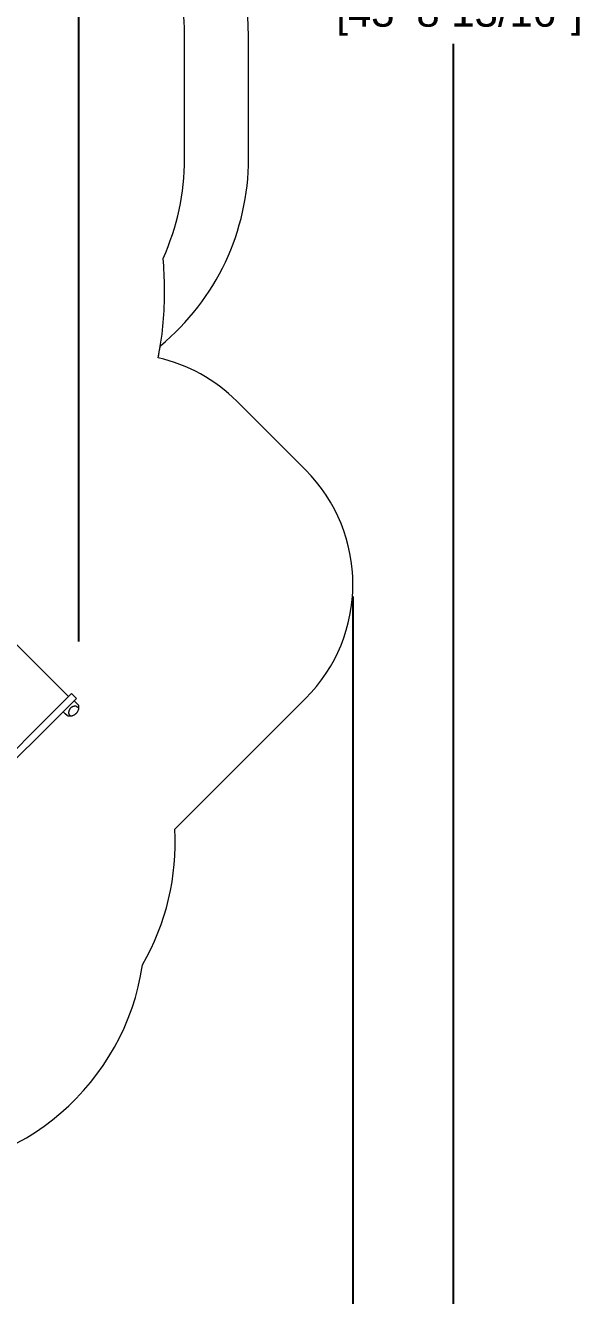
# Model space of a CAD drawing. Extents: x -6675 to 8473, y -8565 to 9458.
# Drawn here: x 5053 to 8473, y -4607 to 3244 of the extents above; entities that cross this region are included whole.
import ezdxf

# ---------------------------------------------------------------- set-up
doc = ezdxf.new("R2010")
doc.units = 0
doc.header["$LTSCALE"] = 5
doc.header["$PDMODE"] = 33
doc.header["$PDSIZE"] = 20
doc.layers.get('0').update_dxf_attribs({"linetype": 'CONTINUOUS'})
doc.layers.get('Defpoints').update_dxf_attribs({"linetype": 'CONTINUOUS'})
for name, color, linetype in [('Lg_area', 4, 'CONTINUOUS'), ('Lg_dim', 7, 'CONTINUOUS'), ('Lg_prod', 40, 'CONTINUOUS')]:
    doc.layers.add(name, color=color, linetype=linetype)
doc.styles.add('LG1', font='arial.ttf', dxfattribs={"height": 185})
doc.dimstyles.new('LG_DIM', dxfattribs={"dimtxt": 185, "dimasz": 120, "dimexe": 50, "dimexo": 1, "dimgap": 50, "dimtad": 0, "dimtih": 1, "dimtoh": 1, "dimdec": 0, "dimrnd": 10, "dimdsep": 46, "dimtxsty": 'LG1', "dimcen": 2.5, "dimclrt": 4, "dimadec": 4, "dimazin": 0, "dimtfac": 1, "dimtdec": 1, "dimtmove": 0, "dimatfit": 3, "dimfxl": 1, "dimtolj": 1, "dimtzin": 0, "dimarcsym": 0})

# ---------------------------------------------------------------- blocks, each defined once
blk = doc.blocks.new('*D4')
at = {"layer": 'Defpoints', "color": 0, "transparency": 16777216}
for p in [(7074.4, -285.1), (-5530, -747.5), (7074.4, -7182.7)]:
    blk.add_point(p, dxfattribs=at)
at = {"layer": 'Lg_dim', "color": 0, "lineweight": -2, "transparency": 16777216}
for p, q in [((7074.4, -286.1), (7074.4, -7232.7)), ((-5530, -748.5), (-5530, -7232.7)), ((-5410, -7182.7), (134.1, -7182.7)), ((6954.4, -7182.7), (1410.3, -7182.7))]:
    blk.add_line(p, q, dxfattribs=at)
at = {"layer": 'Lg_dim', "color": 0, "transparency": 16777216}
for points in [[(-5410, -7162.7), (-5410, -7202.7), (-5530, -7182.7)], [(6954.4, -7162.7), (6954.4, -7202.7), (7074.4, -7182.7)]]:
    blk.add_solid(points, dxfattribs=at)
at = {"layer": 'Lg_dim', "color": 4, "transparency": 16777216, "char_height": 185, "attachment_point": 5, "style": 'LG1'}
for s, insert in [('\\A1;12600 mm', (772.2, -7038.3)), ('\\A1;[41\'-4{\\H1.000000x;\\S5/8;}"]', (772.2, -7476.5))]:
    blk.add_mtext(s, dxfattribs=dict(at, insert=insert))
blk = doc.blocks.new('*D5')
at = {"layer": 'Defpoints', "color": 0, "transparency": 16777216}
for p in [(3900, 7859.7), (-2500, -5459.7), (7695.8, -5459.7)]:
    blk.add_point(p, dxfattribs=at)
at = {"layer": 'Lg_dim', "color": 0, "lineweight": -2, "transparency": 16777216}
for p, q in [((3901, 7859.7), (7745.8, 7859.7)), ((7695.8, 7739.7), (7695.8, 3779.3)), ((7695.8, -5339.7), (7695.8, 3130.7)), ((-2499, -5459.7), (7745.8, -5459.7))]:
    blk.add_line(p, q, dxfattribs=at)
at = {"layer": 'Lg_dim', "color": 0, "transparency": 16777216}
for points in [[(7675.8, 7739.7), (7715.8, 7739.7), (7695.8, 7859.7)], [(7675.8, -5339.7), (7715.8, -5339.7), (7695.8, -5459.7)]]:
    blk.add_solid(points, dxfattribs=at)
at = {"layer": 'Lg_dim', "color": 4, "transparency": 16777216, "insert": (7695.8, 3455), "char_height": 185, "attachment_point": 5, "style": 'LG1'}
blk.add_mtext('\\A1;13320 mm\\P [43\'-8 13/16"]', dxfattribs=at)
blk = doc.blocks.new('*D7')
at = {"layer": 'Defpoints', "color": 0, "transparency": 16777216}
for p in [(5382, 8873.4), (-4227.5, -147.5), (5382, -565)]:
    blk.add_point(p, dxfattribs=at)
at = {"layer": 'Lg_dim', "color": 0, "lineweight": -2, "transparency": 16777216}
for p, q in [((-4227.5, -146.5), (-4227.5, 8923.4)), ((-4107.5, 8873.4), (118.7, 8873.4)), ((5262, 8873.4), (1506.8, 8873.4)), ((5382, -564), (5382, 8923.4))]:
    blk.add_line(p, q, dxfattribs=at)
at = {"layer": 'Lg_dim', "color": 0, "transparency": 16777216}
for points in [[(-4107.5, 8893.4), (-4107.5, 8853.4), (-4227.5, 8873.4)], [(5262, 8893.4), (5262, 8853.4), (5382, 8873.4)]]:
    blk.add_solid(points, dxfattribs=at)
at = {"layer": 'Lg_dim', "color": 4, "transparency": 16777216, "insert": (812.7, 8873.4), "char_height": 185, "attachment_point": 5, "style": 'LG1'}
blk.add_mtext('\\A1;9610 mm\\P [31\'-6 5/8"]', dxfattribs=at)
blk = doc.blocks.new('*D9')
at = {"color": 0, "lineweight": -2, "transparency": 16777216}
for p, q in [((7074.4, -287.1), (7074.4, -8169.4)), ((-5727.5, -748.5), (-5727.5, -8169.4)), ((-5607.5, -8119.4), (24.1, -8119.4)), ((6954.4, -8119.4), (1322.8, -8119.4))]:
    blk.add_line(p, q, dxfattribs=at)
at = {"color": 0, "transparency": 16777216}
for points in [[(-5607.5, -8099.4), (-5607.5, -8139.4), (-5727.5, -8119.4)], [(6954.4, -8099.4), (6954.4, -8139.4), (7074.4, -8119.4)]]:
    blk.add_solid(points, dxfattribs=at)
at = {"layer": 'Defpoints', "color": 0, "transparency": 16777216}
for p in [(7074.4, -286.1), (-5727.5, -747.5), (7074.4, -8119.4)]:
    blk.add_point(p, dxfattribs=at)
at = {"color": 4, "transparency": 16777216, "char_height": 185, "attachment_point": 5, "style": 'LG1'}
for s, insert in [('\\A1;12800 mm', (673.4, -7974.9)), ('\\A1;[42\'-0 3/8"]', (673.4, -8289.1))]:
    blk.add_mtext(s, dxfattribs=dict(at, insert=insert))

msp = doc.modelspace()

# ---------------------------------------------------------------- linework, layer by layer
at = {"layer": 'Lg_area', "linetype": 'Continuous', "lineweight": 0}
for p, q in [((6035, 2420), (6035, 3180)), ((5911.5, 1581), (5911.5, 1619)), ((6357.2, 921.5), (6781.5, 497.2)), ((6781.5, -917), (5975.4, -1723.1))]:
    msp.add_line(p, q, dxfattribs=at)
at = {"layer": 'Lg_area', "color": 83, "linetype": 'Continuous', "lineweight": 0}
for p, q in [((6430, 2420), (6430, 3180)), ((6357.2, 921.5), (6781.5, 497.2)), ((6781.5, -917), (5975.4, -1723.1))]:
    msp.add_line(p, q, dxfattribs=at)
for centre, radius, start, end in [((4930, 3180), 1500, 0, 71.58054), ((4930, 2420), 1500, 309.57765, 0), ((3950.5, 1581), 1961, 348.48319, 350.69297), ((5650.1, 214.4), 1000, 45, 77.18053), ((6074.4, -209.9), 1000, 315, 45), ((4462.5, -1806), 1515.2, 330.08565, 3.13586), ((4291.2, -2340.6), 1501, 269.99159, 351.53211)]:
    msp.add_arc(centre, radius, start, end, dxfattribs=at)
at = {"layer": 'Lg_area', "linetype": 'Continuous', "lineweight": 0}
for centre, radius, start, end in [((4535, 3180), 1500, 0, 54.59633), ((4535, 2420), 1500, 335.75928, 0), ((3950.5, 1619), 1961, 0, 5.41751), ((3950.5, 1581), 1961, 348.48319, 0), ((5650.1, 214.4), 1000, 45, 77.1804), ((6074.4, -209.9), 1000, 315, 45), ((4462.5, -1806), 1515.2, 330.08565, 3.13586), ((4291.2, -2340.6), 1501, 269.99159, 351.53211)]:
    msp.add_arc(centre, radius, start, end, dxfattribs=at)
at = {"layer": 'Lg_prod', "linetype": 'Continuous', "lineweight": 0}
for p, q in [((5319.7, -903.8), (4956.2, -540.3)), ((5286.2, -937.3), (5131.4, -1092.1)), ((5286.2, -937.3), (5338, -885.5)), ((5368.4, -915.9), (5316.6, -967.7)), ((5338, -885.5), (5368.4, -915.9)), ((5366.1, -943.2), (5353.6, -930.7)), ((5316.6, -967.7), (5161.8, -1122.5)), ((5298.9, -1010.3), (5286.4, -997.8)), ((5310.7, -1022.1), (5298.9, -1010.3)), ((5366.1, -943.2), (5377.9, -954.9)), ((5131.4, -1092.1), (4943.6, -1279.9)), ((5161.8, -1122.5), (4974, -1310.3))]:
    msp.add_line(p, q, dxfattribs=at)
for centre, start, end in [((5376.9, -958.2), 13.84482, 45), ((5314, -1021.1), 225, 256.15518)]:
    msp.add_arc(centre, 3, start, end, dxfattribs=at)
for points, knots in [([(5365.3, -1009.5), (5364.8, -1010.1), (5364.3, -1010.6), (5363.2, -1011.6), (5362.7, -1012), (5361, -1013.4), (5359.9, -1014.3), (5357.6, -1016), (5356.4, -1016.8), (5354, -1018.2), (5352.8, -1018.9), (5349.1, -1020.8), (5346.7, -1021.9), (5343, -1023.1), (5341.7, -1023.5), (5339.3, -1024.1), (5338.1, -1024.4), (5334.6, -1025.1), (5332.3, -1025.4), (5329, -1025.6), (5327.9, -1025.6), (5325.9, -1025.7), (5324.8, -1025.6), (5321.9, -1025.5), (5320, -1025.3), (5316.5, -1024.8), (5314.9, -1024.4), (5313.3, -1024.1)], [0.07058258, 0.07058258, 0.07058258, 0.07058258, 0.07273877, 0.07273877, 0.07489496, 0.07489496, 0.07920734, 0.07920734, 0.08351972, 0.08351972, 0.08783211, 0.08783211, 0.09645687, 0.09645687, 0.10076925, 0.10076925, 0.10508163, 0.10508163, 0.11370639, 0.11370639, 0.11801877, 0.11801877, 0.12233115, 0.12233115, 0.13095591, 0.13095591, 0.13958067, 0.13958067, 0.13958067, 0.13958067]), ([(5327.1, -980.4), (5326.6, -981.1), (5326.2, -981.6), (5325.5, -982.8), (5325.2, -983.3), (5324.6, -984.3), (5324.3, -984.8), (5323.8, -985.8), (5323.6, -986.2), (5323, -987.6), (5322.6, -988.4), (5322, -990), (5321.7, -990.8), (5321.2, -992.2), (5321, -993), (5320.7, -994.3), (5320.5, -995), (5320.1, -997), (5319.9, -998.2), (5319.7, -1000.6), (5319.6, -1001.8), (5319.5, -1004), (5319.6, -1005.1), (5319.8, -1008.3), (5320, -1010.3), (5320.5, -1012.2)], [0.11431727, 0.11431727, 0.11431727, 0.11431727, 0.1173279, 0.1173279, 0.12033854, 0.12033854, 0.12334917, 0.12334917, 0.12635981, 0.12635981, 0.13238108, 0.13238108, 0.13840235, 0.13840235, 0.14442361, 0.14442361, 0.15044488, 0.15044488, 0.16248742, 0.16248742, 0.17452996, 0.17452996, 0.1865725, 0.1865725, 0.21065758, 0.21065758, 0.21065758, 0.21065758]), ([(5321.2, -1013.7), (5321, -1013.5), (5320.9, -1013.2), (5320.6, -1012.8), (5320.5, -1012.5), (5320.5, -1012.2)], [0, 0, 0, 0, 0.003322436, 0.003322436, 0.006644871, 0.006644871, 0.006644871, 0.006644871]), ([(5331.3, -975.5), (5331.1, -975.7), (5330.8, -975.9), (5330.4, -976.4), (5330.2, -976.6), (5329.6, -977.2), (5329.2, -977.7), (5328.5, -978.5), (5328.2, -978.9), (5327.6, -979.7), (5327.3, -980.1), (5327.1, -980.4)], [0.107206583, 0.107206583, 0.107206583, 0.107206583, 0.108095419, 0.108095419, 0.108984254, 0.108984254, 0.110761926, 0.110761926, 0.112539597, 0.112539597, 0.114317268, 0.114317268, 0.114317268, 0.114317268]), ([(5336.2, -971.3), (5335.9, -971.5), (5335.5, -971.8), (5334.7, -972.4), (5334.3, -972.8), (5333.4, -973.5), (5333, -973.8), (5332.1, -974.6), (5331.7, -975.1), (5331.3, -975.5)], [0.100085218, 0.100085218, 0.100085218, 0.100085218, 0.10186556, 0.10186556, 0.103645901, 0.103645901, 0.105426242, 0.105426242, 0.107206583, 0.107206583, 0.107206583, 0.107206583]), ([(5368, -964.7), (5366.1, -964.3), (5364.1, -964), (5360.9, -963.8), (5359.8, -963.8), (5357.6, -963.8), (5356.4, -963.9), (5354, -964.1), (5352.8, -964.3), (5350.2, -964.9), (5348.8, -965.2), (5347, -965.8), (5346.6, -965.9), (5345.8, -966.2), (5345.4, -966.3), (5344.2, -966.8), (5343.4, -967.2), (5342, -967.8), (5341.6, -968), (5340.6, -968.5), (5340.1, -968.8), (5339.3, -969.2), (5339.1, -969.4), (5338.5, -969.7), (5338.3, -969.9), (5337.4, -970.4), (5336.8, -970.8), (5336.2, -971.3)], [0.00352356, 0.00352356, 0.00352356, 0.00352356, 0.02766397, 0.02766397, 0.03973418, 0.03973418, 0.05180439, 0.05180439, 0.0638746, 0.0638746, 0.0759448, 0.0759448, 0.07896236, 0.07896236, 0.08197991, 0.08197991, 0.08801501, 0.08801501, 0.09103256, 0.09103256, 0.09405011, 0.09405011, 0.09555889, 0.09555889, 0.09706767, 0.09706767, 0.10008522, 0.10008522, 0.10008522, 0.10008522]), ([(5379.8, -957.5), (5380.2, -959.1), (5380.6, -960.7), (5381.1, -964.3), (5381.3, -966.2), (5381.4, -969.1), (5381.4, -970.2), (5381.4, -972.2), (5381.4, -973.3), (5381.2, -976.5), (5380.9, -978.8), (5380.2, -982.3), (5379.9, -983.5), (5379.5, -985.3), (5379.3, -985.9), (5378.9, -987.2), (5378.7, -987.8), (5377.7, -990.9), (5376.6, -993.3), (5375, -996.4), (5374.7, -997), (5374, -998.2), (5373.7, -998.8), (5372.6, -1000.6), (5371.8, -1001.8), (5370.1, -1004.1), (5369.2, -1005.2), (5367.4, -1007.4), (5366.4, -1008.5), (5365.3, -1009.5)], [0.00150942, 0.00150942, 0.00150942, 0.00150942, 0.01014356, 0.01014356, 0.01877771, 0.01877771, 0.02309478, 0.02309478, 0.02741185, 0.02741185, 0.036046, 0.036046, 0.04036307, 0.04036307, 0.04252161, 0.04252161, 0.04468015, 0.04468015, 0.05331429, 0.05331429, 0.05547283, 0.05547283, 0.05763136, 0.05763136, 0.06194844, 0.06194844, 0.06626551, 0.06626551, 0.07058258, 0.07058258, 0.07058258, 0.07058258]), ([(5368, -964.7), (5368.3, -964.7), (5368.5, -964.8), (5369, -965.1), (5369.3, -965.2), (5369.5, -965.4)], [0, 0, 0, 0, 0.003322436, 0.003322436, 0.006644871, 0.006644871, 0.006644871, 0.006644871]), ([(5377.9, -954.9), (5378.2, -955.2), (5378.4, -955.5), (5378.8, -955.8), (5378.9, -955.9), (5379, -956), (5379.1, -956.1), (5379.1, -956.1)], [0, 0, 0, 0, 0.004780115, 0.004780115, 0.007170172, 0.007170172, 0.009560229, 0.009560229, 0.009560229, 0.009560229]), ([(5311.9, -1023.3), (5311.9, -1023.3), (5311.8, -1023.2), (5311.7, -1023.1), (5311.6, -1023), (5311.3, -1022.7), (5311, -1022.4), (5310.7, -1022.1)], [0, 0, 0, 0, 0.002390647, 0.002390647, 0.004781294, 0.004781294, 0.009562588, 0.009562588, 0.009562588, 0.009562588])]:
    msp.add_open_spline(points, degree=3, knots=knots, dxfattribs=at)
for points in [[(5321.2, -1013.7), (5323.3, -1015.9), (5325.5, -1018.1), (5327.6, -1020.2)], [(5376, -971.8), (5373.8, -969.7), (5371.7, -967.6), (5369.5, -965.4)]]:
    msp.add_rational_spline(points, [1, 0.999999597665, 0.999999597665, 1], degree=3, dxfattribs=at)

# ---------------------------------------------------------------- dimensions: what is measured, and where the dimension line sits
dim = msp.add_linear_dim(base=(7074.4, -8119.4), p1=(-5727.5, -747.5), p2=(7074.4, -286.1), dimstyle='LG_DIM', override={"dimpost": ' mm\\X'})
dim.commit()
dim.dimension.update_dxf_attribs({"geometry": '*D9', "text_midpoint": (673.4, -8119.4)})
at = {"layer": 'Lg_dim'}
dim = msp.add_linear_dim(base=(5382.0277, 8873.3548), p1=(-4227.5256, -147.5), p2=(5382.0277, -564.9921), dimstyle='LG_DIM', override={"dimpost": ' mm\\X'}, dxfattribs=at)
dim.commit()
dim.dimension.update_dxf_attribs({"geometry": '*D7', "text_midpoint": (812.7478, 8873.3548), "dimtype": 160})
dim = msp.add_linear_dim(base=(7695.8, -5459.7), p1=(3900, 7859.7), p2=(-2500, -5459.7), angle=90, dimstyle='LG_DIM', override={"dimpost": ' mm\\X'}, dxfattribs=at)
dim.commit()
dim.dimension.update_dxf_attribs({"geometry": '*D5', "text_midpoint": (7695.8, 3455), "dimtype": 160})
dim = msp.add_linear_dim(base=(7074.4, -7182.7), p1=(-5530, -747.5), p2=(7074.4, -285.1), dimstyle='LG_DIM', override={"dimtxt": 185, "dimasz": 120, "dimexe": 50, "dimexo": 1, "dimgap": 50, "dimtad": 0, "dimtih": 1, "dimtoh": 1, "dimdec": 0, "dimrnd": 10, "dimlunit": 2, "dimpost": ' mm\\X', "dimtxsty": 'LG1', "dimclrt": 4, "dimadec": 4, "dimtdec": 0}, dxfattribs=at)
dim.commit()
dim.dimension.update_dxf_attribs({"geometry": '*D4', "text_midpoint": (772.2, -7182.7)})

doc.saveas('drawing.dxf')
